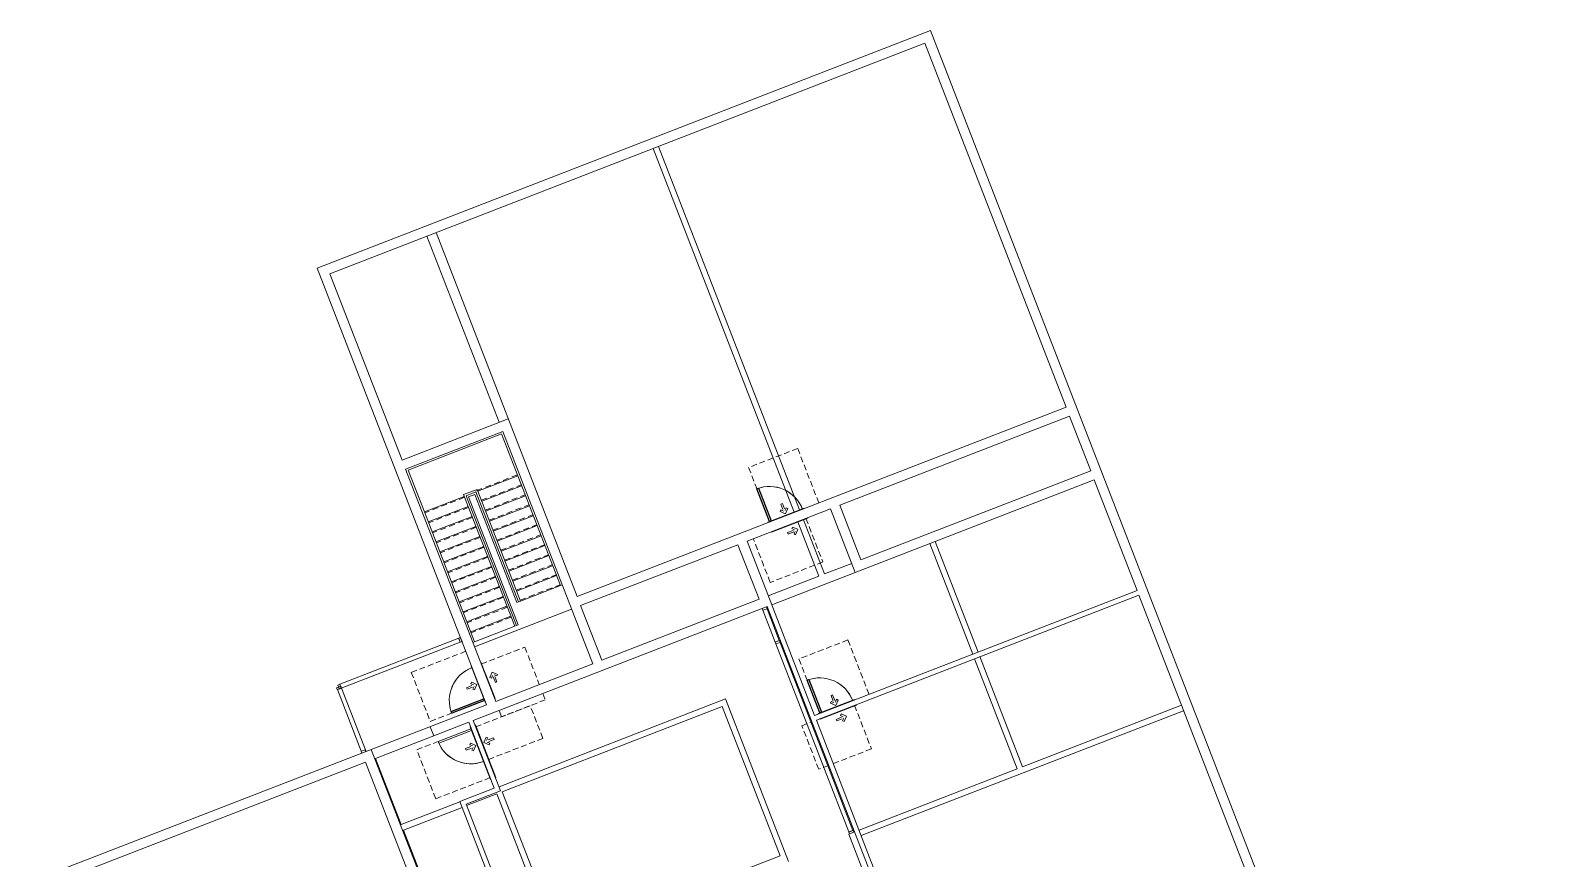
# Model space of a CAD drawing. Header units: inches. Extents: x -805 to 1035, y -5106 to -727.
# Drawn here: x -715 to 853, y -1577 to -727 of the extents above; entities that cross this region are included whole.
import ezdxf

# ---------------------------------------------------------------- set-up
doc = ezdxf.new("R2010")
doc.units = ezdxf.units.IN
doc.header["$MEASUREMENT"] = 0
doc.linetypes.add('ADA Clearance', pattern=[9, 6, -3])
doc.linetypes.add('Overhead', pattern=[9.75, 6, -3.75])
for name, color, linetype, lineweight in [('A-DOOR', 31, 'Continuous', 15), ('A-DOOR-FRAM', 31, 'Continuous', 9), ('A-FLOR', 192, 'Continuous', 15), ('A-FLOR-HRAL', 11, 'Continuous', 9), ('A-GLAZ-CWMG', 51, 'Continuous', 9), ('A-WALL', 113, 'Continuous', 15), ('I-WALL', 2, 'Continuous', 15), ('S-STRS', 31, 'Continuous', 9)]:
    doc.layers.add(name, color=color, linetype=linetype, lineweight=lineweight)

# ---------------------------------------------------------------- blocks, each defined once
blk = doc.blocks.new('Rectangular Mullion - 4 1_2_ x 2_ Rectangular_CE_-5163864-ROOF')
at = {"layer": 'A-GLAZ-CWMG'}
for p, q in [((50, -1356.6), (54.2, -1355)), ((124.8, -1549.7), (50, -1356.6)), ((54.2, -1355), (129, -1548.1)), ((129, -1548.1), (124.8, -1549.7))]:
    blk.add_line(p, q, dxfattribs=at)
blk = doc.blocks.new('Rectangular Mullion - 4 1_2_ x 2_ Rectangular_CE_-5186047-ROOF')
at = {"layer": 'A-GLAZ-CWMG'}
for p, q in [((-2, -2.25), (-2, 2.25)), ((-2, 2.25), (0, 2.25)), ((0, 2.25), (0, -2.25)), ((0, -2.25), (-2, -2.25))]:
    blk.add_line(p, q, dxfattribs=at)
blk = doc.blocks.new('Rectangular Mullion - 4 1_2_ x 2_ Rectangular_CE_-V3-ROOF')
at = {"layer": 'A-GLAZ-CWMG'}
for p, q in [((0, 2.25), (-2, 2.25)), ((-2, 2.25), (-2, -2.25)), ((-2, -2.25), (0, -2.25))]:
    blk.add_line(p, q, dxfattribs=at)
blk = doc.blocks.new('Rectangular Mullion - 4 1_2_ x 2_ Rectangular_CE_-5146179-ROOF')
at = {"layer": 'A-GLAZ-CWMG'}
for p, q in [((91.1, -2917.2), (95.6, -2917.2)), ((91.1, -2952.2), (91.1, -2917.2)), ((95.6, -2917.2), (95.6, -2952.2)), ((95.6, -2952.2), (91.1, -2952.2))]:
    blk.add_line(p, q, dxfattribs=at)
blk = doc.blocks.new('Rectangular Mullion - 4 1_2_ x 2_ Rectangular_CE_-5186050-ROOF')
at = {"layer": 'A-GLAZ-CWMG'}
for p, q in [((-1, -2.25), (-1, 2.25)), ((-1, 2.25), (1, 2.25)), ((1, 2.25), (1, -2.25)), ((1, -2.25), (-1, -2.25))]:
    blk.add_line(p, q, dxfattribs=at)
blk = doc.blocks.new('Door-Single_CE_ - HM Door-2_ HM Frame-V23-ROOF')
at = {"layer": 'A-DOOR', "linetype": 'ADA Clearance', "lineweight": 9}
for p, q in [((-18, 53), (23, 53)), ((-18, 5), (-18, 53)), ((33, 53), (40, 53)), ((40, 53), (40, 5)), ((-2, 16.8), (-6.3, 12.5)), ((-0.8, 15.5), (-2, 16.8)), ((-2, 8.3), (-6.3, 12.5)), ((-0.8, 15.5), (-2.9, 13.4)), ((4.8, 13.4), (-2.9, 13.4)), ((4.8, 11.7), (-2.9, 11.7)), ((-0.8, 9.5), (-2.9, 11.7)), ((-0.8, 9.5), (-2, 8.3)), ((4.8, 13.4), (4.8, 11.7)), ((40, 5), (33, 5)), ((-36, -5), (-36, -65)), ((-4.3, -11.1), (0, -6.9)), ((-3, -12.4), (-4.3, -11.1)), ((-3, -12.4), (-0.9, -10.2)), ((-0.9, -18), (-0.9, -10.2)), ((4.2, -11.1), (0, -6.9)), ((0.9, -18), (0.9, -10.2)), ((3, -12.4), (0.9, -10.2)), ((3, -12.4), (4.2, -11.1)), ((18, -65), (18, -5)), ((0.9, -18), (-0.9, -18)), ((-36, -65), (18, -65))]:
    blk.add_line(p, q, dxfattribs=at)
at = {"layer": 'A-DOOR'}
for p, q in [((16.2, -41.5), (16.2, -5.5)), ((16.2, -5.5), (18, -5.5)), ((18, -5.5), (18, -41.5)), ((18, -41.5), (16.2, -41.5))]:
    blk.add_line(p, q, dxfattribs=at)
at = {"layer": 'A-DOOR', "lineweight": 25}
for p, q in [((16.2, -41.5), (16.2, -5.5)), ((18, -5.5), (16.2, -5.5)), ((18, -5.5), (18, -41.5)), ((18, -41.5), (16.2, -41.5))]:
    blk.add_line(p, q, dxfattribs=at)
at = {"layer": 'A-DOOR', "lineweight": 9}
for start in [179.5, 179.5, 179.5, 180.0012]:
    blk.add_arc((18, -5.5), 36, start, 270, dxfattribs=at)
at = {"layer": 'A-DOOR-FRAM'}
for p, q in [((-20, 5.5), (20, 5.5)), ((-20, 5), (-20, 5.5)), ((20, 5.5), (20, 5)), ((-20, -5.5), (-20, -5)), ((20, -5.5), (-20, -5.5)), ((20, -5), (20, -5.5))]:
    blk.add_line(p, q, dxfattribs=at)
blk = doc.blocks.new('Rectangular Mullion - 4 1_2_ x 2_ Rectangular_CE_-5180066-ROOF')
at = {"layer": 'A-GLAZ-CWMG'}
for p, q in [((-397.8, -1398), (-275.7, -1350.7)), ((-274.1, -1354.9), (-396.2, -1402.2)), ((-275.7, -1350.7), (-274.1, -1354.9)), ((-396.2, -1402.2), (-397.8, -1398))]:
    blk.add_line(p, q, dxfattribs=at)
blk = doc.blocks.new('Rectangular Mullion - 4 1_2_ x 2_ Rectangular_CE_-5186048-ROOF')
at = {"layer": 'A-GLAZ-CWMG'}
for p, q in [((0, 2.25), (-2, 2.25)), ((-2, 2.25), (-2, -2.25)), ((0, -2.25), (0, 2.25)), ((-2, -2.25), (0, -2.25))]:
    blk.add_line(p, q, dxfattribs=at)
blk = doc.blocks.new('Rectangular Mullion - 4 1_2_ x 2_ Rectangular_CE_-5180085-ROOF')
at = {"layer": 'A-GLAZ-CWMG'}
for p, q in [((-400.2, -1403.5), (-396, -1401.9)), ((-375.7, -1466.9), (-400.2, -1403.5)), ((-396, -1401.9), (-371.5, -1465.3)), ((-371.5, -1465.3), (-375.7, -1466.9))]:
    blk.add_line(p, q, dxfattribs=at)
blk = doc.blocks.new('Door-Single_CE_ - HM Door-2_ HM Frame-V13-ROOF')
at = {"layer": 'A-DOOR', "linetype": 'ADA Clearance', "lineweight": 9}
for p, q in [((-18, 53), (40, 53)), ((-18, 5), (-18, 53)), ((40, 53), (40, 5)), ((-2, 16.8), (-6.3, 12.5)), ((-0.8, 15.5), (-2, 16.8)), ((-2, 8.3), (-6.3, 12.5)), ((-0.8, 15.5), (-2.9, 13.4)), ((4.8, 13.4), (-2.9, 13.4)), ((4.8, 11.7), (-2.9, 11.7)), ((-0.8, 9.5), (-2.9, 11.7)), ((-0.8, 9.5), (-2, 8.3)), ((4.8, 13.4), (4.8, 11.7)), ((-36, -5), (-36, -65)), ((-4.3, -11.1), (0, -6.9)), ((-3, -12.4), (-4.3, -11.1)), ((-3, -12.4), (-0.9, -10.2)), ((-0.9, -18), (-0.9, -10.2)), ((4.2, -11.1), (0, -6.9)), ((0.9, -18), (0.9, -10.2)), ((3, -12.4), (0.9, -10.2)), ((3, -12.4), (4.2, -11.1)), ((18, -65), (18, -5)), ((0.9, -18), (-0.9, -18)), ((-36, -65), (18, -65))]:
    blk.add_line(p, q, dxfattribs=at)
at = {"layer": 'A-DOOR'}
for p, q in [((16.2, -41.5), (16.2, -5.5)), ((16.2, -5.5), (18, -5.5)), ((18, -5.5), (18, -41.5)), ((18, -41.5), (16.2, -41.5))]:
    blk.add_line(p, q, dxfattribs=at)
at = {"layer": 'A-DOOR', "lineweight": 25}
for p, q in [((16.2, -41.5), (16.2, -5.5)), ((18, -5.5), (16.2, -5.5)), ((18, -5.5), (18, -41.5)), ((18, -41.5), (16.2, -41.5))]:
    blk.add_line(p, q, dxfattribs=at)
at = {"layer": 'A-DOOR', "lineweight": 9}
for start in [179.5, 179.5, 179.5, 180.0012]:
    blk.add_arc((18, -5.5), 36, start, 270, dxfattribs=at)
at = {"layer": 'A-DOOR-FRAM'}
for p, q in [((-20, 5.5), (20, 5.5)), ((-20, 5), (-20, 5.5)), ((20, 5.5), (20, 5)), ((-20, -5.5), (-20, -5)), ((20, -5.5), (-20, -5.5)), ((20, -5), (20, -5.5))]:
    blk.add_line(p, q, dxfattribs=at)
blk = doc.blocks.new('Door-Single-Sidelite_CE_ - WD Door-2_ HM Frame-Sidelite-5143300-ROOF')
at = {"layer": 'A-DOOR', "linetype": 'ADA Clearance', "lineweight": 9}
for p, q in [((-36, 62.5), (18, 62.5)), ((-36, 2.5), (-36, 62.5)), ((18, 62.5), (18, 39)), ((-3, 9.9), (-4.3, 8.6)), ((-4.3, 8.6), (0, 4.4)), ((-3, 9.9), (-0.9, 7.7)), ((-0.9, 15.5), (-0.9, 7.7)), ((0.9, 15.5), (-0.9, 15.5)), ((4.2, 8.6), (0, 4.4)), ((0.9, 15.5), (0.9, 7.7)), ((3, 9.9), (0.9, 7.7)), ((3, 9.9), (4.2, 8.6)), ((18, 3), (18, 2.5)), ((-18, -2.5), (-18, -62.5)), ((-4.2, -8.6), (0, -4.4)), ((-3, -9.9), (-4.2, -8.6)), ((-3, -9.9), (-0.9, -7.7)), ((-0.9, -15.5), (-0.9, -7.7)), ((0.9, -15.5), (-0.9, -15.5)), ((4.2, -8.6), (0, -4.4)), ((0.9, -15.5), (0.9, -7.7)), ((3, -9.9), (0.9, -7.7)), ((3, -9.9), (4.2, -8.6)), ((18, -62.5), (18, -2.5)), ((-18, -62.5), (18, -62.5))]:
    blk.add_line(p, q, dxfattribs=at)
at = {"layer": 'A-DOOR'}
for p, q in [((18, 39), (16, 39)), ((16, 39), (16, 3)), ((18, 3), (18, 39)), ((16, 3), (18, 3))]:
    blk.add_line(p, q, dxfattribs=at)
at = {"layer": 'A-DOOR', "lineweight": 9}
for start, end in [(90, 179.5), (93.1923, 179.9988)]:
    blk.add_arc((18, 3), 36, start, end, dxfattribs=at)
at = {"layer": 'A-DOOR-FRAM'}
for p, q in [((-38, 3), (16, 3)), ((-38, 2.5), (-38, 3)), ((18, 3), (20, 3)), ((20, 3), (20, 2.5)), ((-38, -3), (-38, -2.5)), ((20, -3), (-38, -3)), ((20, -2.5), (20, -3))]:
    blk.add_line(p, q, dxfattribs=at)
blk = doc.blocks.new('Door-Single_CE_ - HM Door-2_ HM Frame-5141420-ROOF')
at = {"layer": 'A-DOOR', "linetype": 'ADA Clearance', "lineweight": 9}
for p, q in [((-18, 50.5), (24, 50.5)), ((-18, 2.5), (-18, 50.5)), ((29, 50.5), (40, 50.5)), ((40, 50.5), (40, 2.5)), ((-2, 14.3), (-6.3, 10)), ((-2, 5.8), (-6.3, 10)), ((-0.8, 13), (-2.9, 10.9)), ((4.8, 10.9), (-2.9, 10.9)), ((4.8, 9.2), (-2.9, 9.2)), ((-0.8, 7), (-2.9, 9.2)), ((-0.8, 13), (-2, 14.3)), ((-0.8, 7), (-2, 5.8)), ((4.8, 10.9), (4.8, 9.2)), ((40, 2.5), (29, 2.5)), ((-36, -2.5), (-36, -62.5)), ((-4.3, -8.6), (0, -4.4)), ((-3, -9.9), (-4.3, -8.6)), ((-3, -9.9), (-0.9, -7.7)), ((-0.9, -15.5), (-0.9, -7.7)), ((0.9, -15.5), (-0.9, -15.5)), ((4.2, -8.6), (0, -4.4)), ((0.9, -15.5), (0.9, -7.7)), ((3, -9.9), (0.9, -7.7)), ((3, -9.9), (4.2, -8.6)), ((18, -62.5), (18, -2.5)), ((-36, -62.5), (18, -62.5))]:
    blk.add_line(p, q, dxfattribs=at)
at = {"layer": 'A-DOOR'}
for p, q in [((16.2, -39), (16.2, -3)), ((16.2, -3), (18, -3)), ((18, -3), (18, -39)), ((18, -39), (16.2, -39))]:
    blk.add_line(p, q, dxfattribs=at)
at = {"layer": 'A-DOOR', "lineweight": 25}
for p, q in [((16.2, -39), (16.2, -3)), ((18, -3), (16.2, -3)), ((18, -3), (18, -39)), ((18, -39), (16.2, -39))]:
    blk.add_line(p, q, dxfattribs=at)
at = {"layer": 'A-DOOR', "lineweight": 9}
for start in [179.5, 179.5, 179.5, 180.0012]:
    blk.add_arc((18, -3), 36, start, 270, dxfattribs=at)
at = {"layer": 'A-DOOR-FRAM'}
for p, q in [((-20, 3), (20, 3)), ((-20, 2.5), (-20, 3)), ((20, 3), (20, 2.5)), ((-20, -3), (-20, -2.5)), ((20, -3), (-20, -3)), ((20, -2.5), (20, -3))]:
    blk.add_line(p, q, dxfattribs=at)
blk = doc.blocks.new('Railing - Railing-5193568-ROOF')
at = {"layer": 'A-FLOR-HRAL'}
for p, q in [((-231.7, -1141.1), (-327.6, -1178.2)), ((-215.1, -1183.9), (-231.7, -1141.1)), ((-327.6, -1178.2), (-310.9, -1221.1)), ((-171.3, -1296.8), (-215.1, -1183.9)), ((-310.9, -1221.1), (-259.3, -1354.4)), ((-169.5, -1296.1), (-171.3, -1296.8)), ((-259.3, -1354.4), (-261.1, -1355.2))]:
    blk.add_line(p, q, dxfattribs=at)
blk = doc.blocks.new('Railing - Railing-5193572-ROOF')
at = {"layer": 'A-FLOR-HRAL'}
for p, q in [((-256.8, -1198), (-270.6, -1203.3)), ((-270.6, -1203.3), (-218.2, -1338.5)), ((-258, -1200.6), (-268.1, -1204.5)), ((-268.1, -1204.5), (-216.4, -1337.8)), ((-214.2, -1313.4), (-258, -1200.6)), ((-256.1, -1199.8), (-256.8, -1198)), ((-212.4, -1312.7), (-256.1, -1199.8)), ((-212.4, -1312.7), (-214.2, -1313.4)), ((-216.4, -1337.8), (-218.2, -1338.5))]:
    blk.add_line(p, q, dxfattribs=at)

msp = doc.modelspace()

# ---------------------------------------------------------------- linework, layer by layer
at = {"layer": 'A-FLOR'}
msp.add_line((-159.8, -1320.9), (-259.4, -1359.6), dxfattribs=at)
at = {"layer": 'A-WALL'}
for p, q in [((-420.8, -970.8), (208.6, -726.9)), ((208.6, -726.9), (853.1, -2390.1)), ((202.9, -739.8), (-407.9, -976.5)), ((347.7, -1113.5), (202.9, -739.8)), ((-70.5, -845.8), (74.2, -1219)), ((68.6, -1221.2), (-76.1, -847.9)), ((-234.2, -1129.1), (-308.3, -937.9)), ((-298.9, -934.3), (-154.1, -1308)), ((-247.1, -1419.2), (-420.8, -970.8)), ((-407.9, -976.5), (-333.8, -1167.8)), ((-333.8, -1167.8), (-224.8, -1125.5)), ((-154.1, -1308), (347.7, -1113.5)), ((351.3, -1122.9), (115.4, -1214.3)), ((373, -1178.9), (351.3, -1122.9)), ((-230.5, -1138.5), (-330.2, -1177.1)), ((-138.1, -1377), (-230.5, -1138.5)), ((-330.2, -1177.1), (-237.7, -1415.6)), ((376.6, -1188.2), (45.6, -1316.5)), ((137.1, -1270.3), (373, -1178.9)), ((420.7, -1301.8), (376.6, -1188.2)), ((106.1, -1217.9), (20.3, -1251.1)), ((131.4, -1283.2), (106.1, -1217.9)), ((115.4, -1214.3), (137.1, -1270.3)), ((94.1, -1287), (72.5, -1231.4)), ((78.1, -1229.3), (99.7, -1284.8)), ((20.3, -1251.1), (45.6, -1316.5)), ((251.9, -1367.3), (207.8, -1253.6)), ((213.4, -1251.4), (257.5, -1365.1)), ((11, -1254.8), (-150.5, -1317.3)), ((32.7, -1310.8), (11, -1254.8)), ((99.7, -1284.8), (127.8, -1273.9)), ((42, -1307.2), (94.1, -1287)), ((-150.5, -1317.3), (-128.8, -1373.3)), ((-128.8, -1373.3), (32.7, -1310.8)), ((540.1, -1610.1), (422.5, -1306.5)), ((40.9, -1318.3), (-260.7, -1435.2)), ((-237.7, -1415.6), (-138.1, -1377)), ((297.5, -1485), (253.7, -1371.9)), ((259.3, -1369.7), (303.1, -1482.8)), ((-715.1, -1600.6), (-247.1, -1419.2)), ((-234.3, -1503.2), (-1.7, -1413.1)), ((-5.2, -1420.9), (-230.9, -1508.4)), ((54.2, -1574.1), (-5.2, -1420.9)), ((-1.7, -1413.1), (62.9, -1580)), ((468.4, -1425.2), (137.4, -1553.4)), ((303.1, -1482.8), (466.3, -1419.6)), ((-265.4, -1437), (-361, -1474.1)), ((-301.3, -1450.9), (-304.9, -1441.6)), ((-365.5, -1465.1), (-16.8, -2364.8)), ((-361, -1474.1), (-334.6, -1542.1)), ((-371.2, -1478), (-702.2, -1606.3)), ((-121.1, -2123.3), (-371.2, -1478)), ((135.3, -1547.8), (297.5, -1485)), ((-334.6, -1542.1), (-274.4, -1518.8)), ((-236.5, -1510.5), (-267.6, -1522.6)), ((-164.6, -1695.9), (-236.5, -1510.5)), ((-230.9, -1508.4), (-171.5, -1661.6)), ((-272.2, -1524.4), (-332.4, -1547.7)), ((-332.4, -1547.7), (-212.1, -1858.4)), ((124.8, -1551.9), (130.6, -1549.6)), ((163.4, -1651.5), (124.8, -1551.9)), ((-171.5, -1661.6), (54.2, -1574.1))]:
    msp.add_line(p, q, dxfattribs=at)
at = {"layer": 'I-WALL'}
for p, q in [((45.6, -1316.5), (89.6, -1430.1)), ((89.6, -1430.1), (420.7, -1301.8)), ((422.5, -1306.5), (91.5, -1434.8)), ((169.2, -1649.3), (40.9, -1318.3)), ((-239.2, -1504.6), (-265.4, -1437)), ((-260.7, -1435.2), (-232.7, -1507.4)), ((91.5, -1434.8), (173.9, -1647.5)), ((-274.6, -1518.3), (-239.2, -1504.6)), ((-198.6, -1714.4), (-274.6, -1518.3)), ((-232.7, -1507.4), (-268.1, -1521.2)), ((-268.1, -1521.2), (-195.7, -1707.9))]:
    msp.add_line(p, q, dxfattribs=at)
at = {"layer": 'S-STRS', "linetype": 'Overhead'}
for p, q in [((-257.4, -1199.3), (-215.4, -1183)), ((-269.6, -1206.1), (-310.6, -1222)), ((-252.5, -1209.2), (-211.4, -1193.3)), ((-248.5, -1219.4), (-207.5, -1203.5)), ((-265.6, -1216.4), (-306.6, -1232.3)), ((-244.5, -1229.7), (-203.5, -1213.8)), ((-261.6, -1226.7), (-302.6, -1242.6)), ((-257.6, -1236.9), (-298.7, -1252.8)), ((-240.6, -1239.9), (-199.5, -1224)), ((-236.6, -1250.2), (-195.5, -1234.3)), ((-253.7, -1247.2), (-294.7, -1263.1)), ((-232.6, -1260.5), (-191.6, -1244.6)), ((-249.7, -1257.4), (-290.7, -1273.3)), ((-245.7, -1267.7), (-286.7, -1283.6)), ((-228.6, -1270.7), (-187.6, -1254.8)), ((-224.7, -1281), (-183.6, -1265.1)), ((-241.7, -1277.9), (-282.8, -1293.8)), ((-220.7, -1291.2), (-179.6, -1275.3)), ((-216.7, -1301.5), (-175.7, -1285.6)), ((-237.8, -1288.2), (-278.8, -1304.1)), ((-233.8, -1298.5), (-274.8, -1314.4)), ((-212.7, -1311.7), (-171.7, -1295.8)), ((-229.8, -1308.7), (-270.8, -1324.6)), ((-225.8, -1319), (-266.9, -1334.9)), ((-221.9, -1329.2), (-262.9, -1345.1))]:
    msp.add_line(p, q, dxfattribs=at)
at = {"layer": 'S-STRS'}
for p, q in [((-256.1, -1199.8), (-215.1, -1183.9)), ((-269.9, -1205.2), (-310.9, -1221.1)), ((-265.5, -1205.6), (-259.1, -1203.2)), ((-265.5, -1205.6), (-214.5, -1337.1)), ((-216.1, -1314.1), (-259.1, -1203.2)), ((-252.1, -1210.1), (-211.1, -1194.2)), ((-248.1, -1220.4), (-207.1, -1204.5)), ((-265.9, -1215.5), (-307, -1231.4)), ((-244.2, -1230.6), (-203.1, -1214.7)), ((-262, -1225.7), (-303, -1241.6)), ((-258, -1236), (-299, -1251.9)), ((-240.2, -1240.9), (-199.2, -1225)), ((-236.2, -1251.1), (-195.2, -1235.2)), ((-254, -1246.2), (-295, -1262.1)), ((-232.2, -1261.4), (-191.2, -1245.5)), ((-250, -1256.5), (-291.1, -1272.4)), ((-246.1, -1266.7), (-287.1, -1282.6)), ((-228.3, -1271.6), (-187.2, -1255.7)), ((-224.3, -1281.9), (-183.3, -1266)), ((-242.1, -1277), (-283.1, -1292.9)), ((-220.3, -1292.2), (-179.3, -1276.3)), ((-238.1, -1287.3), (-279.1, -1303.2)), ((-234.1, -1297.5), (-275.2, -1313.4)), ((-216.3, -1302.4), (-175.3, -1286.5)), ((-212.4, -1312.7), (-171.3, -1296.8)), ((-230.2, -1307.8), (-271.2, -1323.7)), ((-216.1, -1314.1), (-214.2, -1313.4)), ((-226.2, -1318), (-267.2, -1333.9)), ((-222.2, -1328.3), (-263.2, -1344.2)), ((-218.2, -1338.5), (-259.3, -1354.4)), ((-216.4, -1337.8), (-214.5, -1337.1))]:
    msp.add_line(p, q, dxfattribs=at)

# ---------------------------------------------------------------- block references
at = {"layer": 'A-DOOR', "lineweight": 9}
for name, p, rotation in [('Door-Single_CE_ - HM Door-2_ HM Frame-V13-ROOF', (62.2, -1229.6), 201.1831562176394), ('Door-Single_CE_ - HM Door-2_ HM Frame-V23-ROOF', (-250.7, -1395.9), 291.1831562176396), ('Door-Single_CE_ - HM Door-2_ HM Frame-5141420-ROOF', (112.9, -1423.8), 201.1831562176384), ('Door-Single-Sidelite_CE_ - WD Door-2_ HM Frame-Sidelite-5143300-ROOF', (-254, -1459.4), 111.1831562176396)]:
    msp.add_blockref(name, p, dxfattribs=dict(at, rotation=rotation))
at = {"layer": 'A-FLOR-HRAL'}
for name in ['Railing - Railing-5193568-ROOF', 'Railing - Railing-5193572-ROOF']:
    msp.add_blockref(name, (0, 0), dxfattribs=at)
at = {"layer": 'A-GLAZ-CWMG'}
for name, p, rotation in [('Rectangular Mullion - 4 1_2_ x 2_ Rectangular_CE_-V3-ROOF', (38, -1319.4), 111.1831562176385), ('Rectangular Mullion - 4 1_2_ x 2_ Rectangular_CE_-5146179-ROOF', (1192.5, -4040.3), 201.1831562176386), ('Rectangular Mullion - 4 1_2_ x 2_ Rectangular_CE_-5186048-ROOF', (-273.1, -1352.1), 21.18315621763946), ('Rectangular Mullion - 4 1_2_ x 2_ Rectangular_CE_-5186048-ROOF', (-398.9, -1400.9), 111.1831562176395)]:
    msp.add_blockref(name, p, dxfattribs=dict(at, rotation=rotation))
for name in ['Rectangular Mullion - 4 1_2_ x 2_ Rectangular_CE_-5180066-ROOF', 'Rectangular Mullion - 4 1_2_ x 2_ Rectangular_CE_-5163864-ROOF', 'Rectangular Mullion - 4 1_2_ x 2_ Rectangular_CE_-5180085-ROOF']:
    msp.add_blockref(name, (0, 0), dxfattribs=at)
at = {"layer": 'A-GLAZ-CWMG', "extrusion": (0, 0, -1)}
for name, p, rotation in [('Rectangular Mullion - 4 1_2_ x 2_ Rectangular_CE_-5186050-ROOF', (-51.7, -1354.9), 248.8168437823615), ('Rectangular Mullion - 4 1_2_ x 2_ Rectangular_CE_-5186047-ROOF', (398.9, -1400.9), 338.8168437823605), ('Rectangular Mullion - 4 1_2_ x 2_ Rectangular_CE_-5186047-ROOF', (372.9, -1467.9), 248.8168437823604), ('Rectangular Mullion - 4 1_2_ x 2_ Rectangular_CE_-5186047-ROOF', (-127.7, -1550.8), 248.8168437823615)]:
    msp.add_blockref(name, p, dxfattribs=dict(at, rotation=rotation))

doc.saveas('drawing.dxf')
